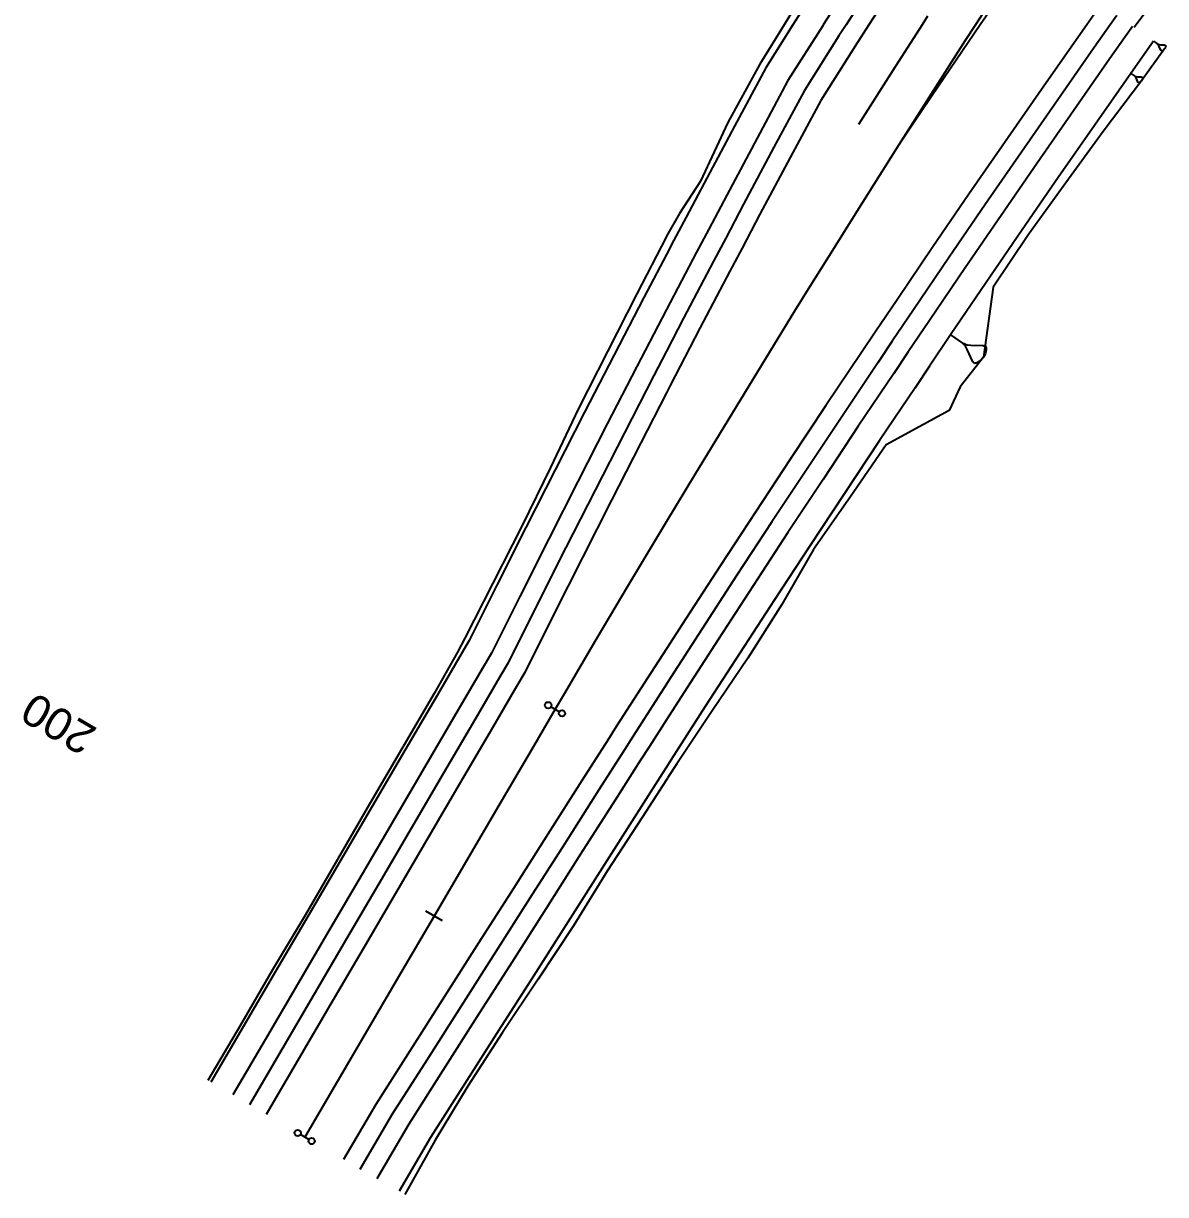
# Model space of a CAD drawing. Extents: x 383808 to 384559, y 802827 to 803490.
# Drawn here: x 383849.8 to 383939, y 803008.6 to 803100.1 of the extents above; entities that cross this region are included whole.
import ezdxf
from ezdxf.enums import TextEntityAlignment as Align

# ---------------------------------------------------------------- set-up
doc = ezdxf.new("R2010")
doc.units = 0
doc.layers.get('0').update_dxf_attribs({"linetype": 'CONTINUOUS'})
doc.styles.add('ARIAL', font='ARIAL.FON')

msp = doc.modelspace()

# ---------------------------------------------------------------- linework, layer by layer
at = {"color": 7}
for p, q in [((383936.6887, 803100), (383936.5346, 803099.7858)), ((383938.0359, 803098.7284), (383938.3486, 803098.5082)), ((383938.3486, 803098.5082), (383938.3906, 803098.4919)), ((383938.378, 803098.4741), (383938.3486, 803098.5082)), ((383938.4074, 803098.44), (383938.378, 803098.4741)), ((383938.3906, 803098.4919), (383938.4326, 803098.4757)), ((383938.4369, 803098.4058), (383938.4074, 803098.44)), ((383938.4326, 803098.4757), (383938.4746, 803098.4594)), ((383938.4832, 803098.3198), (383938.4369, 803098.4058)), ((383938.4746, 803098.4594), (383938.5713, 803098.4448)), ((383938.6058, 803098.0195), (383938.4832, 803098.3198)), ((383938.5713, 803098.4448), (383938.8953, 803098.4304)), ((383938.9024, 803098.118), (383938.8494, 803098.0618)), ((383938.8953, 803098.4304), (383938.9194, 803098.4268)), ((383938.9375, 803098.1868), (383938.9024, 803098.118)), ((383938.9194, 803098.4268), (383938.9525, 803098.4168)), ((383938.9537, 803098.2288), (383938.9375, 803098.1868)), ((383938.9525, 803098.4168), (383938.9614, 803098.4105)), ((383938.9637, 803098.2619), (383938.9537, 803098.2288)), ((383938.9614, 803098.4105), (383938.973, 803098.389)), ((383938.9773, 803098.3192), (383938.9637, 803098.2619)), ((383938.973, 803098.389), (383938.9757, 803098.3738)), ((383938.9757, 803098.3738), (383938.9783, 803098.3586)), ((383938.9783, 803098.3586), (383938.9773, 803098.3192)), ((383938.6174, 803097.998), (383938.6058, 803098.0195)), ((383938.6379, 803097.9702), (383938.6174, 803097.998)), ((383938.6468, 803097.9639), (383938.6379, 803097.9702)), ((383938.671, 803097.9602), (383938.6468, 803097.9639)), ((383938.6862, 803097.9629), (383938.671, 803097.9602)), ((383938.7014, 803097.9655), (383938.6862, 803097.9629)), ((383938.7382, 803097.9797), (383938.7014, 803097.9655)), ((383938.7875, 803098.0118), (383938.7382, 803097.9797)), ((383938.8153, 803098.0323), (383938.7875, 803098.0118)), ((383938.8494, 803098.0618), (383938.8153, 803098.0323)), ((383936.2678, 803096.2132), (383936.5684, 803096.0024)), ((383936.5684, 803096.0024), (383936.6087, 803095.9869)), ((383936.5967, 803095.9697), (383936.5684, 803096.0024)), ((383936.625, 803095.9371), (383936.5967, 803095.9697)), ((383936.6087, 803095.9869), (383936.6491, 803095.9714)), ((383936.6533, 803095.9044), (383936.625, 803095.9371)), ((383936.6491, 803095.9714), (383936.6895, 803095.9559)), ((383936.6979, 803095.8219), (383936.6533, 803095.9044)), ((383936.6895, 803095.9559), (383936.7822, 803095.9421)), ((383936.8162, 803095.5339), (383936.6979, 803095.8219)), ((383936.7822, 803095.9421), (383937.0933, 803095.9289)), ((383936.8274, 803095.5133), (383936.8162, 803095.5339)), ((383936.8471, 803095.4866), (383936.8274, 803095.5133)), ((383936.8557, 803095.4806), (383936.8471, 803095.4866)), ((383936.8789, 803095.4771), (383936.8557, 803095.4806)), ((383936.8935, 803095.4797), (383936.8789, 803095.4771)), ((383936.9081, 803095.4823), (383936.8935, 803095.4797)), ((383936.9434, 803095.496), (383936.9081, 803095.4823)), ((383936.9906, 803095.5269), (383936.9434, 803095.496)), ((383937.0173, 803095.5466), (383936.9906, 803095.5269)), ((383937.05, 803095.5749), (383937.0173, 803095.5466)), ((383937.1007, 803095.629), (383937.05, 803095.5749)), ((383937.0933, 803095.9289), (383937.1165, 803095.9254)), ((383937.1343, 803095.6951), (383937.1007, 803095.629)), ((383937.1165, 803095.9254), (383937.1482, 803095.9159)), ((383937.1498, 803095.7355), (383937.1343, 803095.6951)), ((383937.1482, 803095.9159), (383937.1568, 803095.9099)), ((383937.1593, 803095.7673), (383937.1498, 803095.7355)), ((383937.1568, 803095.9099), (383937.168, 803095.8893)), ((383937.1722, 803095.8223), (383937.1593, 803095.7673)), ((383937.168, 803095.8893), (383937.1705, 803095.8747)), ((383937.1705, 803095.8747), (383937.1731, 803095.8601)), ((383937.1731, 803095.8601), (383937.1722, 803095.8223)), ((383922.1854, 803075.7742), (383923.114, 803075.1458)), ((383923.114, 803075.1458), (383923.238, 803075.1005)), ((383923.2021, 803075.0474), (383923.114, 803075.1458)), ((383923.2903, 803074.9491), (383923.2021, 803075.0474)), ((383923.238, 803075.1005), (383923.3621, 803075.0552)), ((383923.3785, 803074.8507), (383923.2903, 803074.9491)), ((383923.3621, 803075.0552), (383923.4862, 803075.0099)), ((383923.5189, 803074.601), (383923.3785, 803074.8507)), ((383923.4862, 803075.0099), (383923.7703, 803074.9724)), ((383923.8949, 803073.7276), (383923.5189, 803074.601)), ((383923.7703, 803074.9724), (383924.7208, 803074.9481)), ((383924.7208, 803074.9481), (383924.7919, 803074.9387)), ((383924.7919, 803074.9387), (383924.8894, 803074.9114)), ((383924.9034, 803074.3604), (383924.8581, 803074.2363)), ((383924.8894, 803074.9114), (383924.9159, 803074.8934)), ((383924.9307, 803074.4579), (383924.9034, 803074.3604)), ((383924.9159, 803074.8934), (383924.9511, 803074.831)), ((383924.9674, 803074.6265), (383924.9307, 803074.4579)), ((383924.9511, 803074.831), (383924.9596, 803074.7865)), ((383924.9596, 803074.7865), (383924.9682, 803074.742)), ((383924.9682, 803074.742), (383924.9674, 803074.6265)), ((383923.93, 803073.6652), (383923.8949, 803073.7276)), ((383923.9917, 803073.5848), (383923.93, 803073.6652)), ((383924.0182, 803073.5668), (383923.9917, 803073.5848)), ((383924.0892, 803073.5574), (383924.0182, 803073.5668)), ((383924.1337, 803073.566), (383924.0892, 803073.5574)), ((383924.1782, 803073.5746), (383924.1337, 803073.566)), ((383924.2851, 803073.6183), (383924.1782, 803073.5746)), ((383924.428, 803073.715), (383924.2851, 803073.6183)), ((383924.5084, 803073.7767), (383924.428, 803073.715)), ((383924.6067, 803073.8648), (383924.5084, 803073.7767)), ((383924.7589, 803074.0326), (383924.6067, 803073.8648)), ((383924.8581, 803074.2363), (383924.7589, 803074.0326))]:
    msp.add_line(p, q, dxfattribs=at)
at = {"color": 1}
for p, q in [((383891.6312, 803046.3439), (383890.9755, 803046.7277)), ((383872.0724, 803012.9306), (383871.4166, 803013.3144))]:
    msp.add_line(p, q, dxfattribs=at)
at = {"color": 3}
msp.add_line((383882.4953, 803030.004), (383881.2008, 803030.7617), dxfattribs=at)
at = {"color": 7, "linetype": 'CONTINUOUS'}
for points in [[(383916.7651, 803112.6964), (383915.2525, 803109.9535), (383912.5213, 803105.7143), (383910.0104, 803101.3347), (383909.1827, 803100)], [(383926.0407, 803102.9809), (383924.1212, 803100)], [(383926.3896, 803102.7555), (383924.5053, 803100)], [(383917.4421, 803102.5571), (383915.8074, 803100)], [(383933.9166, 803101.561), (383932.8194, 803100)], [(383937.505, 803101.1351), (383936.6887, 803100)], [(383932.8194, 803100), (383932.1426, 803099.0372), (383929.2901, 803094.9556), (383926.4508, 803090.8639), (383923.6249, 803086.7622), (383920.8125, 803082.6505), (383918.0135, 803078.5289), (383916.357, 803076.0757), (383915.2279, 803074.3975), (383912.4558, 803070.2562), (383909.6972, 803066.1053), (383906.9521, 803061.9446), (383904.2206, 803057.7742), (383901.5026, 803053.5942), (383900, 803051.2664)], [(383924.1212, 803100), (383923.3337, 803098.7771), (383920.6407, 803094.5643), (383917.9618, 803090.3426), (383915.2969, 803086.1119), (383912.6462, 803081.8724), (383911.0781, 803079.3496), (383910.0096, 803077.624), (383907.3872, 803073.3669), (383904.779, 803069.1011), (383902.185, 803064.8266), (383900, 803061.1989)], [(383915.8074, 803100), (383914.7365, 803098.3247), (383912.0451, 803094.0832), (383909.6642, 803089.6468), (383907.2988, 803085.2034), (383905.9009, 803082.5604), (383904.9488, 803080.7531), (383902.6143, 803076.2961), (383900.2953, 803071.8323), (383900, 803071.2592)], [(383909.1827, 803100), (383907.2789, 803096.9301), (383904.7898, 803092.3707), (383902.6459, 803087.7887), (383901.0073, 803085.2608), (383900, 803083.4938)], [(383919.9614, 803100), (383917.6886, 803096.4445), (383915.0034, 803092.2129)], [(383924.5053, 803100), (383923.5668, 803098.6276), (383920.7575, 803094.4899), (383917.9618, 803090.3426)], [(383920.3879, 803100.6671), (383919.9614, 803100)], [(383938.9024, 803098.118), (383937.1007, 803095.629), (383934.1109, 803091.6674), (383931.179, 803087.6635), (383928.2769, 803083.6373), (383925.509, 803079.518), (383924.7589, 803074.0326), (383922.9338, 803071.7124), (383922.0649, 803069.8722), (383917.1561, 803067.1892), (383914.3391, 803063.0993), (383911.4889, 803059.0297), (383909.0037, 803054.7201), (383906.3413, 803050.5267), (383903.567, 803046.4049), (383900.8093, 803042.2709), (383900.1137, 803041.2008), (383900, 803041.0256)], [(383900, 803083.4938), (383899.9913, 803083.4786), (383897.6834, 803078.9863), (383895.3906, 803074.4878), (383893.1129, 803069.983), (383890.9411, 803065.4259), (383888.7298, 803060.891), (383886.439, 803056.3977), (383884.2522, 803052.0949), (383883.6706, 803051.0052), (383881.8502, 803047.7625), (383879.3325, 803043.4426), (383876.8024, 803039.13), (383874.3059, 803034.7977), (383871.7986, 803030.4718), (383869.2377, 803026.1772), (383866.7186, 803021.8581), (383864.1921, 803017.5434)], [(383900, 803071.2592), (383897.9918, 803067.3617), (383895.7037, 803062.8845), (383893.4313, 803058.4008), (383891.1743, 803053.9104), (383888.933, 803049.4136), (383888.2828, 803048.3039), (383886.4051, 803045.0962), (383883.8792, 803040.7811), (383881.3533, 803036.466), (383878.8275, 803032.151), (383876.3016, 803027.8359), (383873.7757, 803023.5208), (383871.2498, 803019.2057), (383868.7239, 803014.8906)], [(383900, 803061.1989), (383899.6053, 803060.5435), (383897.0399, 803056.2518), (383894.4888, 803051.9516), (383891.952, 803047.6429), (383891.3033, 803046.5358), (383889.4257, 803043.3281), (383886.8998, 803039.013), (383884.3739, 803034.6979), (383881.848, 803030.3829), (383879.3221, 803026.0678), (383876.7963, 803021.7527), (383874.2704, 803017.4376), (383871.7445, 803013.1225)], [(383900, 803051.2664), (383898.7983, 803049.4047), (383896.1076, 803045.2056), (383895.4194, 803044.1265), (383893.4209, 803040.9894), (383890.7326, 803036.7694), (383888.0443, 803032.5494), (383885.3559, 803028.3295), (383882.6676, 803024.1095), (383879.9793, 803019.8895), (383877.2909, 803015.6695), (383874.7651, 803011.3544)], [(383900, 803041.0256), (383898.0893, 803038.0824), (383895.3746, 803033.8791), (383892.7501, 803029.6185), (383889.9785, 803025.4516), (383887.197, 803021.2909), (383884.4871, 803017.0847), (383881.9223, 803012.8733), (383879.5739, 803008.6273)]]:
    msp.add_lwpolyline(points, dxfattribs=at)
at = {"color": 1, "linetype": 'CONTINUOUS'}
for points in [[(383917.6601, 803112.1153), (383915.9624, 803109.4946), (383913.2338, 803105.2572), (383910.5192, 803101.0107), (383909.8785, 803100)], [(383919.3375, 803111.0262), (383917.6422, 803108.409), (383914.9171, 803104.1772), (383912.2469, 803100)], [(383912.2469, 803100), (383912.2061, 803099.9363), (383909.4823, 803095.6419), (383907.0709, 803091.1513), (383904.7004, 803086.6992), (383903.2995, 803084.0511), (383902.3455, 803082.2403), (383900.006, 803077.7745), (383900, 803077.7629)], [(383909.8785, 803100), (383907.7557, 803096.6513), (383905.3071, 803092.0942), (383902.9335, 803087.6362), (383901.5307, 803084.9846), (383900.5754, 803083.1713), (383900, 803082.0729)], [(383936.4009, 803099.8803), (383934.6305, 803097.3617), (383931.7835, 803093.2883), (383928.9498, 803089.2049), (383926.1294, 803085.1117), (383923.3225, 803081.0083), (383920.529, 803076.8951), (383918.8757, 803074.4469), (383917.7488, 803072.7721), (383914.9821, 803068.6393), (383912.2289, 803064.4967), (383909.4891, 803060.3445), (383906.7629, 803056.1826), (383904.0503, 803052.0111), (383901.3512, 803047.8301), (383900, 803045.7215)], [(383938.0359, 803098.7284), (383936.2678, 803096.2132), (383933.4247, 803092.1453), (383930.5948, 803088.0674), (383927.7782, 803083.9797), (383924.9751, 803079.8819), (383922.1854, 803075.7742), (383920.5343, 803073.3293), (383919.4089, 803071.6567), (383916.6459, 803067.5294), (383913.8964, 803063.3925), (383911.1603, 803059.2458), (383908.4378, 803055.0895), (383905.7287, 803050.9236), (383903.0333, 803046.7482), (383900.3515, 803042.5632), (383900, 803042.0122)], [(383900, 803082.0729), (383898.2328, 803078.6996), (383895.9058, 803074.2212), (383893.5943, 803069.7359), (383891.2984, 803065.244), (383889.018, 803060.7455), (383886.7533, 803056.2404), (383884.5952, 803051.9002), (383883.9683, 803050.8308), (383882.09, 803047.6221), (383879.5641, 803043.307), (383877.0383, 803038.9919), (383874.5124, 803034.6768), (383871.9865, 803030.3618), (383869.4606, 803026.0467), (383866.9347, 803021.7316), (383864.4089, 803017.4165)], [(383900, 803077.7629), (383897.6821, 803073.302), (383895.3736, 803068.8227), (383893.0807, 803064.3368), (383890.8034, 803059.8442), (383888.5417, 803055.3451), (383886.3346, 803050.9129), (383885.694, 803049.8199), (383883.816, 803046.6117), (383881.2902, 803042.2967), (383878.7643, 803037.9816), (383876.2384, 803033.6665), (383873.7125, 803029.3514), (383871.1866, 803025.0363), (383868.6608, 803020.7212), (383866.1349, 803016.4062)], [(383900, 803045.7215), (383898.6658, 803043.6395), (383897.9786, 803042.5622), (383895.9805, 803039.4257), (383893.2922, 803035.2057), (383890.6039, 803030.9858), (383887.9155, 803026.7658), (383885.2272, 803022.5458), (383882.5389, 803018.3258), (383879.8655, 803014.1297), (383877.3681, 803009.8634)], [(383900, 803042.0122), (383899.665, 803041.4869), (383897.6673, 803038.3512), (383894.979, 803034.1312), (383892.2907, 803029.9112), (383889.6023, 803025.6912), (383886.914, 803021.4712), (383884.2257, 803017.2512), (383881.5722, 803013.0871), (383879.1129, 803008.8856)]]:
    msp.add_lwpolyline(points, dxfattribs=at)
at = {"color": 2, "linetype": 'CONTINUOUS'}
for points in [[(383916.1796, 803103.3671), (383914.0272, 803100)], [(383934.6515, 803100), (383933.4024, 803098.223), (383930.5526, 803094.1456), (383927.716, 803090.0581), (383924.8928, 803085.9606), (383922.0831, 803081.8532), (383919.2867, 803077.7358), (383917.6318, 803075.2851), (383916.5038, 803073.6086), (383913.7343, 803069.4716), (383910.9782, 803065.3249), (383908.2357, 803061.1685), (383905.5068, 803057.0024), (383902.7914, 803052.8267), (383900.0896, 803048.6415), (383900, 803048.5016)], [(383914.0272, 803100), (383913.4713, 803099.1305), (383910.7772, 803094.8848), (383908.3937, 803090.4441), (383906.0256, 803085.9965), (383904.6261, 803083.351), (383903.673, 803081.542), (383901.3359, 803077.0807), (383900, 803074.5097)], [(383935.1747, 803100.7442), (383934.6515, 803100)], [(383900, 803074.5097), (383899.0143, 803072.6126), (383896.7081, 803068.1378), (383894.4175, 803063.6563), (383892.1425, 803059.1682), (383889.883, 803054.6736), (383887.6391, 803050.1725), (383886.9883, 803049.0617), (383885.1106, 803045.854), (383882.5847, 803041.5389), (383880.0588, 803037.2238), (383877.5329, 803032.9087), (383875.0071, 803028.5936), (383872.4812, 803024.2786), (383869.9553, 803019.9635), (383867.4294, 803015.6484)], [(383900, 803048.5016), (383897.4015, 803044.4467), (383896.7139, 803043.3687), (383894.7154, 803040.2317), (383892.0271, 803036.0117), (383889.3388, 803031.7917), (383886.6504, 803027.5717), (383883.9621, 803023.3517), (383881.2738, 803019.1317), (383878.5855, 803014.9117), (383876.0596, 803010.5966)]]:
    msp.add_lwpolyline(points, dxfattribs=at)
at = {"color": 3, "linetype": 'CONTINUOUS'}
for points in [[(383926.0407, 803102.9809), (383924.1212, 803100)], [(383924.1212, 803100), (383923.3337, 803098.7771), (383920.6407, 803094.5643), (383917.9618, 803090.3426), (383915.2969, 803086.1119), (383912.6462, 803081.8724), (383911.0781, 803079.3496), (383910.0096, 803077.624), (383907.3872, 803073.3669), (383904.779, 803069.1011), (383902.185, 803064.8266), (383900, 803061.1989)], [(383900, 803061.1989), (383899.6053, 803060.5435), (383897.0399, 803056.2518), (383894.4888, 803051.9516), (383891.952, 803047.6429), (383891.3033, 803046.5358), (383889.4257, 803043.3281), (383886.8998, 803039.013), (383884.3739, 803034.6979), (383881.848, 803030.3829), (383879.3221, 803026.0678), (383876.7963, 803021.7527), (383874.2704, 803017.4376), (383871.7445, 803013.1225)]]:
    msp.add_lwpolyline(points, dxfattribs=at)
at = {"color": 1}
for centre, radius in [((383890.7599, 803046.8539), 0.2497), ((383891.845, 803046.2188), 0.2477), ((383871.2011, 803013.4406), 0.2497), ((383872.2861, 803012.8055), 0.2477)]:
    msp.add_circle(centre, radius, dxfattribs=at)

# ---------------------------------------------------------------- texts
at = {"color": 2, "style": 'ARIAL'}
msp.add_text('200', height=2.5, rotation=149.657, dxfattribs=at).set_placement((383854.3788, 803042.8412), align=Align.TOP_LEFT)

doc.saveas('drawing.dxf')
